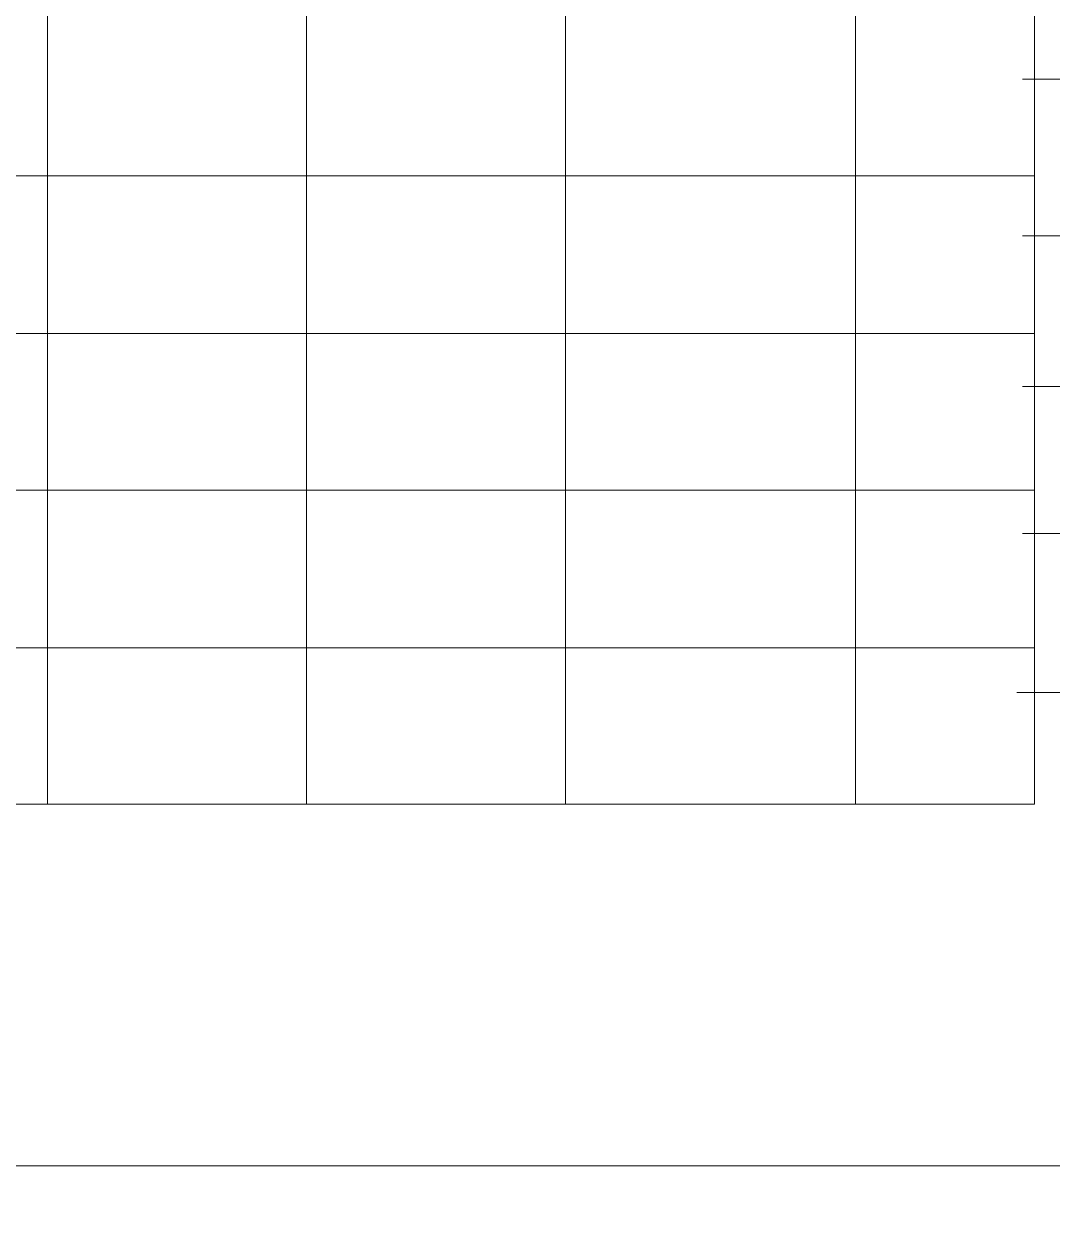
# Model space of a CAD drawing. Header units: millimetres. Extents: x 7 to 206, y 30 to 245.
# Drawn here: x 57.95 to 94.92, y 41.87 to 84.71 of the extents above; entities that cross this region are included whole.
import ezdxf

# ---------------------------------------------------------------- set-up
doc = ezdxf.new("R2010")
doc.units = ezdxf.units.MM
doc.header["$MEASUREMENT"] = 0
doc.layers.add('TABLA', color=7, linetype='CONTINUOUS')

msp = doc.modelspace()

# ---------------------------------------------------------------- linework, layer by layer
at = {"layer": 'TABLA', "color": 7, "linetype": 'Continuous', "lineweight": 18, "true_color": 0x000007}
for p, q in [((58.801, 110.49), (58.801, 56.642)), ((87.842, 110.49), (87.842, 56.642)), ((68.114, 105.749), (68.114, 56.642)), ((77.428, 105.749), (77.428, 56.642)), ((97.494, 82.719), (93.853, 82.719)), ((94.276, 79.248), (26.289, 79.248)), ((97.494, 77.089), (93.853, 77.089)), ((94.276, 73.575), (26.289, 73.575)), ((97.494, 71.67), (93.853, 71.67)), ((94.276, 67.945), (26.289, 67.945)), ((97.494, 66.379), (93.853, 66.379)), ((94.276, 62.272), (26.289, 62.272)), ((97.324, 60.664), (93.641, 60.664)), ((93.853, 56.642), (37.634, 56.642))]:
    msp.add_line(p, q, dxfattribs=at)
msp.add_lwpolyline([(9.779, 138.218), (9.779, 43.646), (106.299, 43.646), (106.299, 41.868)], dxfattribs=at)
msp.add_lwpolyline([(26.289, 56.642), (94.276, 56.642), (94.276, 110.49), (26.289, 110.49)], close=True, dxfattribs=at)

doc.saveas('drawing.dxf')
